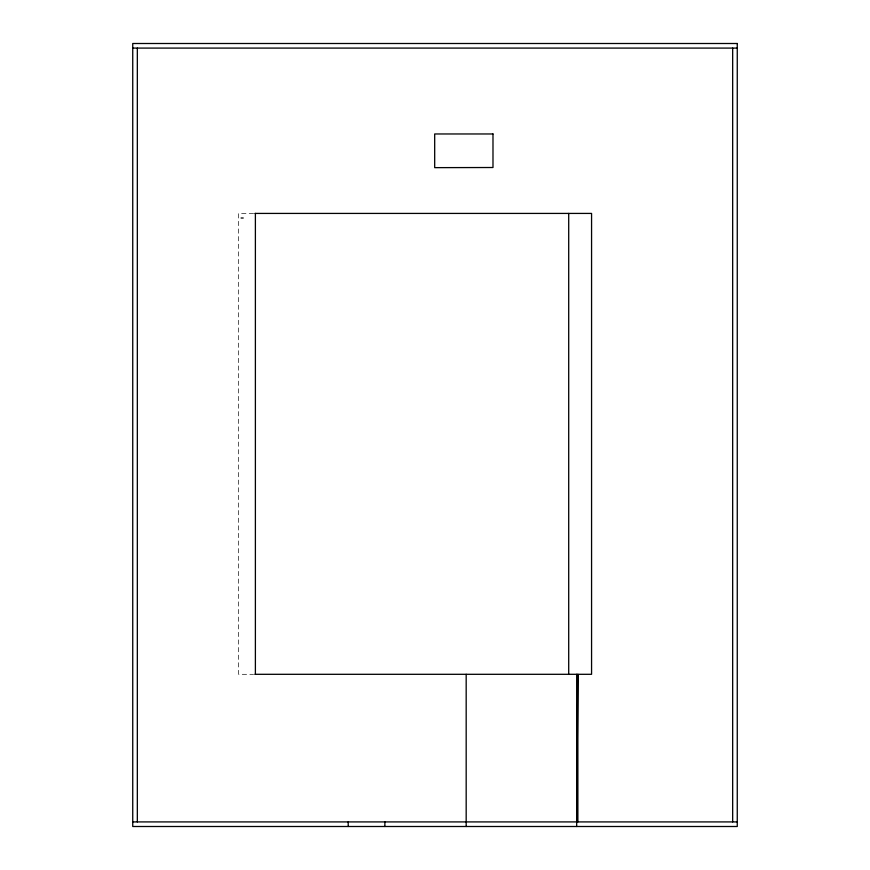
<?xml version="1.0" encoding="UTF-8"?>
<svg xmlns="http://www.w3.org/2000/svg" width="870" height="870" viewBox="0 0 870 870"><rect width="100%" height="100%" fill="white"/><g stroke="black" fill="none" stroke-linecap="round" stroke-linejoin="round"><path stroke-width="0.65" stroke-dasharray="4.35 3.26" d="M253.583 213.422L238.641 213.422L238.641 674.304L253.54 674.304"/><path stroke-width="1.3" d="M576.679 821.911L577.876 674.304L577.876 821.911M132.74 48.089L737.26 48.089M254.943 213.422L591.567 213.422L591.567 674.304L254.888 674.304M241.088 218.011L243.219 218.011M132.74 821.911L737.26 821.911M732.67 48.089L732.67 821.911M576.679 674.304L576.679 826.5M568.708 213.422L568.708 674.304M466.179 674.304L466.179 826.5M384.877 821.911L384.877 826.5M348.207 821.911L348.207 826.5M255.388 213.422L255.388 674.304M137.329 48.089L137.329 821.911M737.26 43.5L132.74 43.5L132.74 826.5L737.26 826.5L737.26 43.5M492.985 133.969L434.685 133.969L434.685 167.649L492.985 167.508L492.985 133.969"/></g></svg>
